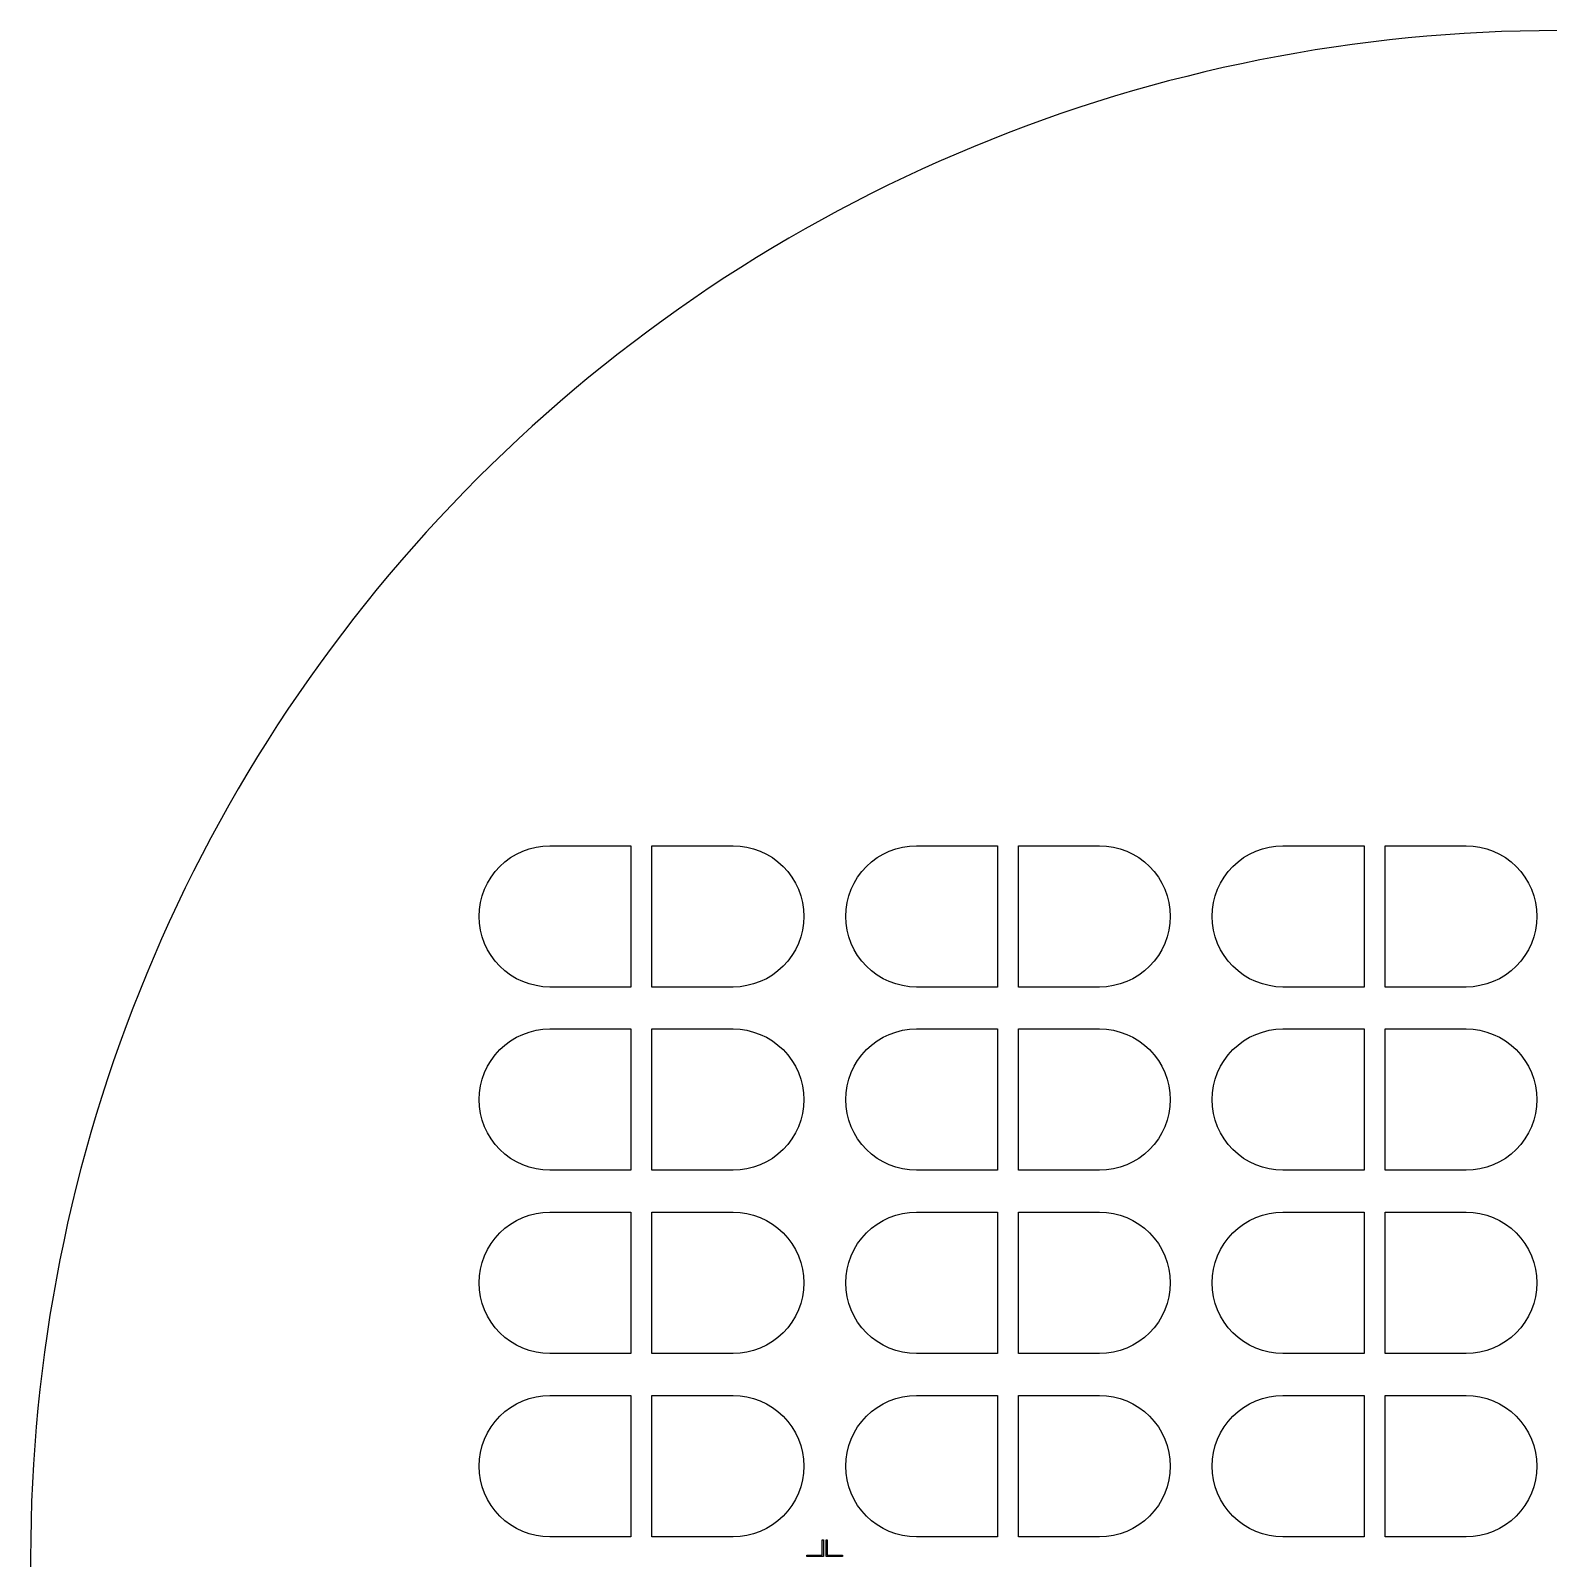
# Model space of a CAD drawing. Extents: x -21 to 129, y -39 to 111.
# Drawn here: x -21 to 53.5, y 36 to 111 of the extents above; entities that cross this region are included whole.
import ezdxf

# ---------------------------------------------------------------- set-up
doc = ezdxf.new("R2010")
doc.units = 0

msp = doc.modelspace()

# ---------------------------------------------------------------- linework, layer by layer
for p, q in [((43.9064, 110.318), (42.9952, 110.188)), ((44.8192, 110.436), (43.9064, 110.318)), ((45.7333, 110.543), (44.8192, 110.436)), ((46.6487, 110.639), (45.7333, 110.543)), ((47.5652, 110.723), (46.6487, 110.639)), ((48.4827, 110.797), (47.5652, 110.723)), ((49.4009, 110.859), (48.4827, 110.797)), ((50.3199, 110.91), (49.4009, 110.859)), ((51.2395, 110.949), (50.3199, 110.91)), ((52.1594, 110.977), (51.2395, 110.949)), ((53.0796, 110.994), (52.1594, 110.977)), ((54, 111), (53.0796, 110.994)), ((39.3682, 109.559), (38.4666, 109.374)), ((40.272, 109.733), (39.3682, 109.559)), ((41.1779, 109.896), (40.272, 109.733)), ((42.0856, 110.048), (41.1779, 109.896)), ((42.9952, 110.188), (42.0856, 110.048)), ((36.6706, 108.97), (35.7765, 108.752)), ((37.5674, 109.178), (36.6706, 108.97)), ((38.4666, 109.374), (37.5674, 109.178)), ((33.9965, 108.283), (33.111, 108.032)), ((34.8851, 108.523), (33.9965, 108.283)), ((35.7765, 108.752), (34.8851, 108.523)), ((31.3495, 107.498), (30.4739, 107.215)), ((32.2286, 107.771), (31.3495, 107.498)), ((33.111, 108.032), (32.2286, 107.771)), ((28.7332, 106.616), (27.8686, 106.3)), ((29.6017, 106.921), (28.7332, 106.616)), ((30.4739, 107.215), (29.6017, 106.921)), ((27.0079, 105.974), (26.1512, 105.638)), ((27.8686, 106.3), (27.0079, 105.974)), ((25.2987, 105.291), (24.4506, 104.934)), ((26.1512, 105.638), (25.2987, 105.291)), ((23.6069, 104.566), (22.7678, 104.188)), ((24.4506, 104.934), (23.6069, 104.566)), ((21.9334, 103.799), (21.1038, 103.401)), ((22.7678, 104.188), (21.9334, 103.799)), ((20.2791, 102.992), (19.4596, 102.573)), ((21.1038, 103.401), (20.2791, 102.992)), ((18.6452, 102.144), (17.8362, 101.705)), ((19.4596, 102.573), (18.6452, 102.144)), ((17.8362, 101.705), (17.0326, 101.257)), ((16.2346, 100.798), (15.4423, 100.33)), ((17.0326, 101.257), (16.2346, 100.798)), ((14.6558, 99.8516), (13.8752, 99.364)), ((15.4423, 100.33), (14.6558, 99.8516)), ((13.8752, 99.364), (13.1006, 98.8669)), ((12.3322, 98.3602), (11.5701, 97.8442)), ((13.1006, 98.8669), (12.3322, 98.3602)), ((11.5701, 97.8442), (10.8144, 97.3188)), ((10.8144, 97.3188), (10.0652, 96.7843)), ((9.32254, 96.2406), (8.58667, 95.6878)), ((10.0652, 96.7843), (9.32254, 96.2406)), ((8.58667, 95.6878), (7.85762, 95.126)), ((7.13553, 94.5553), (6.4205, 93.9758)), ((7.85762, 95.126), (7.13553, 94.5553)), ((6.4205, 93.9758), (5.71263, 93.3875)), ((5.71263, 93.3875), (5.01202, 92.7906)), ((5.01202, 92.7906), (4.3188, 92.1852)), ((3.63307, 91.5713), (2.95491, 90.9491)), ((4.3188, 92.1852), (3.63307, 91.5713)), ((2.95491, 90.9491), (2.28445, 90.3185)), ((2.28445, 90.3185), (1.62178, 89.6798)), ((1.62178, 89.6798), (0.96698, 89.033)), ((0.96698, 89.033), (0.32017, 88.3782)), ((0.32017, 88.3782), (-0.31853, 87.7155)), ((-0.94907, 87.0451), (-1.57132, 86.3669)), ((-0.31853, 87.7155), (-0.94907, 87.0451)), ((-1.57132, 86.3669), (-2.18523, 85.6812)), ((-2.18523, 85.6812), (-2.79065, 84.988)), ((-2.79065, 84.988), (-3.38754, 84.2874)), ((-3.38754, 84.2874), (-3.97577, 83.5795)), ((-3.97577, 83.5795), (-4.55528, 82.8645)), ((-4.55528, 82.8645), (-5.12598, 82.1424)), ((-5.12598, 82.1424), (-5.68776, 81.4133)), ((-5.68776, 81.4133), (-6.24055, 80.6774)), ((-6.24055, 80.6774), (-6.78429, 79.9348)), ((-6.78429, 79.9348), (-7.31885, 79.1856)), ((-7.31885, 79.1856), (-7.84419, 78.4299)), ((-7.84419, 78.4299), (-8.36021, 77.6678)), ((-8.36021, 77.6678), (-8.86685, 76.8994)), ((-8.86685, 76.8994), (-9.36401, 76.1248)), ((-9.36401, 76.1248), (-9.85164, 75.3442)), ((-9.85164, 75.3442), (-10.3296, 74.5577)), ((-10.3296, 74.5577), (-10.798, 73.7654)), ((-10.798, 73.7654), (-11.2565, 72.9674)), ((-11.2565, 72.9674), (-11.7052, 72.1638)), ((-11.7052, 72.1638), (-12.1441, 71.3548)), ((-12.1441, 71.3548), (-12.573, 70.5404)), ((-12.573, 70.5404), (-12.9918, 69.7208)), ((2.57217, 70.3852), (2.86426, 70.5603)), ((2.86426, 70.5603), (3.17209, 70.7059)), ((3.17209, 70.7059), (3.49272, 70.8206)), ((3.49272, 70.8206), (3.82304, 70.9033)), ((3.82304, 70.9033), (4.15988, 70.9533)), ((4.15988, 70.9533), (4.5, 70.97)), ((4.5, 70.97), (8.485, 70.97)), ((8.485, 70.97), (8.485, 64.03)), ((9.515, 64.03), (9.515, 70.97)), ((9.515, 70.97), (13.5, 70.97)), ((13.5, 70.97), (13.8401, 70.9533)), ((13.8401, 70.9533), (14.177, 70.9033)), ((14.177, 70.9033), (14.5073, 70.8206)), ((14.5073, 70.8206), (14.8279, 70.7059)), ((14.8279, 70.7059), (15.1357, 70.5603)), ((15.1357, 70.5603), (15.4278, 70.3852)), ((20.5722, 70.3852), (20.8643, 70.5603)), ((20.8643, 70.5603), (21.1721, 70.7059)), ((21.1721, 70.7059), (21.4927, 70.8206)), ((21.4927, 70.8206), (21.823, 70.9033)), ((21.823, 70.9033), (22.1599, 70.9533)), ((22.1599, 70.9533), (22.5, 70.97)), ((22.5, 70.97), (26.485, 70.97)), ((26.485, 70.97), (26.485, 64.03)), ((27.515, 64.03), (27.515, 70.97)), ((27.515, 70.97), (31.5, 70.97)), ((31.5, 70.97), (31.8401, 70.9533)), ((31.8401, 70.9533), (32.177, 70.9033)), ((32.177, 70.9033), (32.5073, 70.8206)), ((32.5073, 70.8206), (32.8279, 70.7059)), ((32.8279, 70.7059), (33.1357, 70.5603)), ((33.1357, 70.5603), (33.4278, 70.3852)), ((38.5722, 70.3852), (38.8643, 70.5603)), ((38.8643, 70.5603), (39.1721, 70.7059)), ((39.1721, 70.7059), (39.4927, 70.8206)), ((39.4927, 70.8206), (39.823, 70.9033)), ((39.823, 70.9033), (40.1599, 70.9533)), ((40.1599, 70.9533), (40.5, 70.97)), ((40.5, 70.97), (44.485, 70.97)), ((44.485, 70.97), (44.485, 64.03)), ((45.515, 64.03), (45.515, 70.97)), ((45.515, 70.97), (49.5, 70.97)), ((49.5, 70.97), (49.8401, 70.9533)), ((49.8401, 70.9533), (50.177, 70.9033)), ((50.177, 70.9033), (50.5073, 70.8206)), ((50.5073, 70.8206), (50.8279, 70.7059)), ((50.8279, 70.7059), (51.1357, 70.5603)), ((51.1357, 70.5603), (51.4278, 70.3852)), ((1.81766, 69.7013), (2.04634, 69.9537)), ((2.04634, 69.9537), (2.29866, 70.1823)), ((2.29866, 70.1823), (2.57217, 70.3852)), ((15.4278, 70.3852), (15.7013, 70.1823)), ((15.7013, 70.1823), (15.9537, 69.9537)), ((15.9537, 69.9537), (16.1823, 69.7013)), ((19.8177, 69.7013), (20.0463, 69.9537)), ((20.0463, 69.9537), (20.2987, 70.1823)), ((20.2987, 70.1823), (20.5722, 70.3852)), ((33.4278, 70.3852), (33.7013, 70.1823)), ((33.7013, 70.1823), (33.9537, 69.9537)), ((33.9537, 69.9537), (34.1823, 69.7013)), ((37.8177, 69.7013), (38.0463, 69.9537)), ((38.0463, 69.9537), (38.2987, 70.1823)), ((38.2987, 70.1823), (38.5722, 70.3852)), ((51.4278, 70.3852), (51.7013, 70.1823)), ((51.7013, 70.1823), (51.9537, 69.9537)), ((51.9537, 69.9537), (52.1823, 69.7013)), ((-12.9918, 69.7208), (-13.4006, 68.8962)), ((1.29414, 68.8279), (1.43974, 69.1357)), ((1.43974, 69.1357), (1.61481, 69.4278)), ((1.61481, 69.4278), (1.81766, 69.7013)), ((16.1823, 69.7013), (16.3852, 69.4278)), ((16.3852, 69.4278), (16.5603, 69.1357)), ((16.5603, 69.1357), (16.7059, 68.8279)), ((19.2941, 68.8279), (19.4397, 69.1357)), ((19.4397, 69.1357), (19.6148, 69.4278)), ((19.6148, 69.4278), (19.8177, 69.7013)), ((34.1823, 69.7013), (34.3852, 69.4278)), ((34.3852, 69.4278), (34.5603, 69.1357)), ((34.5603, 69.1357), (34.7059, 68.8279)), ((37.2941, 68.8279), (37.4397, 69.1357)), ((37.4397, 69.1357), (37.6148, 69.4278)), ((37.6148, 69.4278), (37.8177, 69.7013)), ((52.1823, 69.7013), (52.3852, 69.4278)), ((52.3852, 69.4278), (52.5603, 69.1357)), ((52.5603, 69.1357), (52.7059, 68.8279)), ((-13.4006, 68.8962), (-13.7992, 68.0666)), ((1.09668, 68.177), (1.17943, 68.5073)), ((1.17943, 68.5073), (1.29414, 68.8279)), ((16.7059, 68.8279), (16.8206, 68.5073)), ((16.8206, 68.5073), (16.9033, 68.177)), ((19.0967, 68.177), (19.1794, 68.5073)), ((19.1794, 68.5073), (19.2941, 68.8279)), ((34.7059, 68.8279), (34.8206, 68.5073)), ((34.8206, 68.5073), (34.9033, 68.177)), ((37.0967, 68.177), (37.1794, 68.5073)), ((37.1794, 68.5073), (37.2941, 68.8279)), ((52.7059, 68.8279), (52.8206, 68.5073)), ((52.8206, 68.5073), (52.9033, 68.177)), ((-13.7992, 68.0666), (-14.1876, 67.2322)), ((1.03001, 67.5), (1.04672, 67.8401)), ((1.04672, 67.8401), (1.09668, 68.177)), ((16.9033, 68.177), (16.9533, 67.8401)), ((16.9533, 67.8401), (16.97, 67.5)), ((19.03, 67.5), (19.0467, 67.8401)), ((19.0467, 67.8401), (19.0967, 68.177)), ((34.9033, 68.177), (34.9533, 67.8401)), ((34.9533, 67.8401), (34.97, 67.5)), ((37.03, 67.5), (37.0467, 67.8401)), ((37.0467, 67.8401), (37.0967, 68.177)), ((52.9033, 68.177), (52.9533, 67.8401)), ((52.9533, 67.8401), (52.97, 67.5)), ((-14.1876, 67.2322), (-14.5657, 66.3931)), ((1.04672, 67.1599), (1.03001, 67.5)), ((1.09668, 66.823), (1.04672, 67.1599)), ((1.17943, 66.4927), (1.09668, 66.823)), ((16.9033, 66.823), (16.8206, 66.4927)), ((16.9533, 67.1599), (16.9033, 66.823)), ((16.97, 67.5), (16.9533, 67.1599)), ((19.0467, 67.1599), (19.03, 67.5)), ((19.0967, 66.823), (19.0467, 67.1599)), ((19.1794, 66.4927), (19.0967, 66.823)), ((34.9033, 66.823), (34.8206, 66.4927)), ((34.9533, 67.1599), (34.9033, 66.823)), ((34.97, 67.5), (34.9533, 67.1599)), ((37.0467, 67.1599), (37.03, 67.5)), ((37.0967, 66.823), (37.0467, 67.1599)), ((37.1794, 66.4927), (37.0967, 66.823)), ((52.9033, 66.823), (52.8206, 66.4927)), ((52.9533, 67.1599), (52.9033, 66.823)), ((52.97, 67.5), (52.9533, 67.1599)), ((-14.5657, 66.3931), (-14.9335, 65.5494)), ((1.29414, 66.1721), (1.17943, 66.4927)), ((1.43974, 65.8643), (1.29414, 66.1721)), ((16.7059, 66.1721), (16.5603, 65.8643)), ((16.8206, 66.4927), (16.7059, 66.1721)), ((19.2941, 66.1721), (19.1794, 66.4927)), ((19.4397, 65.8643), (19.2941, 66.1721)), ((34.7059, 66.1721), (34.5603, 65.8643)), ((34.8206, 66.4927), (34.7059, 66.1721)), ((37.2941, 66.1721), (37.1794, 66.4927)), ((37.4397, 65.8643), (37.2941, 66.1721)), ((52.7059, 66.1721), (52.5603, 65.8643)), ((52.8206, 66.4927), (52.7059, 66.1721)), ((-14.9335, 65.5494), (-15.291, 64.7012)), ((1.61481, 65.5722), (1.43974, 65.8643)), ((1.81766, 65.2987), (1.61481, 65.5722)), ((2.04634, 65.0463), (1.81766, 65.2987)), ((16.1823, 65.2987), (15.9537, 65.0463)), ((16.3852, 65.5722), (16.1823, 65.2987)), ((16.5603, 65.8643), (16.3852, 65.5722)), ((19.6148, 65.5722), (19.4397, 65.8643)), ((19.8177, 65.2987), (19.6148, 65.5722)), ((20.0463, 65.0463), (19.8177, 65.2987)), ((34.1823, 65.2987), (33.9537, 65.0463)), ((34.3852, 65.5722), (34.1823, 65.2987)), ((34.5603, 65.8643), (34.3852, 65.5722)), ((37.6148, 65.5722), (37.4397, 65.8643)), ((37.8177, 65.2987), (37.6148, 65.5722)), ((38.0463, 65.0463), (37.8177, 65.2987)), ((52.1823, 65.2987), (51.9537, 65.0463)), ((52.3852, 65.5722), (52.1823, 65.2987)), ((52.5603, 65.8643), (52.3852, 65.5722)), ((-15.291, 64.7012), (-15.638, 63.8488)), ((2.29866, 64.8177), (2.04634, 65.0463)), ((2.57217, 64.6148), (2.29866, 64.8177)), ((2.86426, 64.4397), (2.57217, 64.6148)), ((15.4278, 64.6148), (15.1357, 64.4397)), ((15.7013, 64.8177), (15.4278, 64.6148)), ((15.9537, 65.0463), (15.7013, 64.8177)), ((20.2987, 64.8177), (20.0463, 65.0463)), ((20.5722, 64.6148), (20.2987, 64.8177)), ((20.8643, 64.4397), (20.5722, 64.6148)), ((33.4278, 64.6148), (33.1357, 64.4397)), ((33.7013, 64.8177), (33.4278, 64.6148)), ((33.9537, 65.0463), (33.7013, 64.8177)), ((38.2987, 64.8177), (38.0463, 65.0463)), ((38.5722, 64.6148), (38.2987, 64.8177)), ((38.8643, 64.4397), (38.5722, 64.6148)), ((51.4278, 64.6148), (51.1357, 64.4397)), ((51.7013, 64.8177), (51.4278, 64.6148)), ((51.9537, 65.0463), (51.7013, 64.8177)), ((-15.638, 63.8488), (-15.9745, 62.9921)), ((3.17209, 64.2941), (2.86426, 64.4397)), ((3.49272, 64.1794), (3.17209, 64.2941)), ((3.82304, 64.0967), (3.49272, 64.1794)), ((4.15988, 64.0467), (3.82304, 64.0967)), ((4.5, 64.03), (4.15988, 64.0467)), ((8.485, 64.03), (4.5, 64.03)), ((13.5, 64.03), (9.515, 64.03)), ((13.8401, 64.0467), (13.5, 64.03)), ((14.177, 64.0967), (13.8401, 64.0467)), ((14.5073, 64.1794), (14.177, 64.0967)), ((14.8279, 64.2941), (14.5073, 64.1794)), ((15.1357, 64.4397), (14.8279, 64.2941)), ((21.1721, 64.2941), (20.8643, 64.4397)), ((21.4927, 64.1794), (21.1721, 64.2941)), ((21.823, 64.0967), (21.4927, 64.1794)), ((22.1599, 64.0467), (21.823, 64.0967)), ((22.5, 64.03), (22.1599, 64.0467)), ((26.485, 64.03), (22.5, 64.03)), ((31.5, 64.03), (27.515, 64.03)), ((31.8401, 64.0467), (31.5, 64.03)), ((32.177, 64.0967), (31.8401, 64.0467)), ((32.5073, 64.1794), (32.177, 64.0967)), ((32.8279, 64.2941), (32.5073, 64.1794)), ((33.1357, 64.4397), (32.8279, 64.2941)), ((39.1721, 64.2941), (38.8643, 64.4397)), ((39.4927, 64.1794), (39.1721, 64.2941)), ((39.823, 64.0967), (39.4927, 64.1794)), ((40.1599, 64.0467), (39.823, 64.0967)), ((40.5, 64.03), (40.1599, 64.0467)), ((44.485, 64.03), (40.5, 64.03)), ((49.5, 64.03), (45.515, 64.03)), ((49.8401, 64.0467), (49.5, 64.03)), ((50.177, 64.0967), (49.8401, 64.0467)), ((50.5073, 64.1794), (50.177, 64.0967)), ((50.8279, 64.2941), (50.5073, 64.1794)), ((51.1357, 64.4397), (50.8279, 64.2941)), ((-15.9745, 62.9921), (-16.3004, 62.1314)), ((-16.3004, 62.1314), (-16.6158, 61.2667)), ((2.57217, 61.3852), (2.86426, 61.5603)), ((2.86426, 61.5603), (3.17209, 61.7059)), ((3.17209, 61.7059), (3.49272, 61.8206)), ((3.49272, 61.8206), (3.82304, 61.9033)), ((3.82304, 61.9033), (4.15988, 61.9533)), ((4.15988, 61.9533), (4.5, 61.97)), ((4.5, 61.97), (8.485, 61.97)), ((8.485, 61.97), (8.485, 55.03)), ((9.515, 55.03), (9.515, 61.97)), ((9.515, 61.97), (13.5, 61.97)), ((13.5, 61.97), (13.8401, 61.9533)), ((13.8401, 61.9533), (14.177, 61.9033)), ((14.177, 61.9033), (14.5073, 61.8206)), ((14.5073, 61.8206), (14.8279, 61.7059)), ((14.8279, 61.7059), (15.1357, 61.5603)), ((15.1357, 61.5603), (15.4278, 61.3852)), ((20.5722, 61.3852), (20.8643, 61.5603)), ((20.8643, 61.5603), (21.1721, 61.7059)), ((21.1721, 61.7059), (21.4927, 61.8206)), ((21.4927, 61.8206), (21.823, 61.9033)), ((21.823, 61.9033), (22.1599, 61.9533)), ((22.1599, 61.9533), (22.5, 61.97)), ((22.5, 61.97), (26.485, 61.97)), ((26.485, 61.97), (26.485, 55.03)), ((27.515, 55.03), (27.515, 61.97)), ((27.515, 61.97), (31.5, 61.97)), ((31.5, 61.97), (31.8401, 61.9533)), ((31.8401, 61.9533), (32.177, 61.9033)), ((32.177, 61.9033), (32.5073, 61.8206)), ((32.5073, 61.8206), (32.8279, 61.7059)), ((32.8279, 61.7059), (33.1357, 61.5603)), ((33.1357, 61.5603), (33.4278, 61.3852)), ((38.5722, 61.3852), (38.8643, 61.5603)), ((38.8643, 61.5603), (39.1721, 61.7059)), ((39.1721, 61.7059), (39.4927, 61.8206)), ((39.4927, 61.8206), (39.823, 61.9033)), ((39.823, 61.9033), (40.1599, 61.9533)), ((40.1599, 61.9533), (40.5, 61.97)), ((40.5, 61.97), (44.485, 61.97)), ((44.485, 61.97), (44.485, 55.03)), ((45.515, 55.03), (45.515, 61.97)), ((45.515, 61.97), (49.5, 61.97)), ((49.5, 61.97), (49.8401, 61.9533)), ((49.8401, 61.9533), (50.177, 61.9033)), ((50.177, 61.9033), (50.5073, 61.8206)), ((50.5073, 61.8206), (50.8279, 61.7059)), ((50.8279, 61.7059), (51.1357, 61.5603)), ((51.1357, 61.5603), (51.4278, 61.3852)), ((-16.6158, 61.2667), (-16.9205, 60.3983)), ((1.81766, 60.7013), (2.04634, 60.9537)), ((2.04634, 60.9537), (2.29866, 61.1823)), ((2.29866, 61.1823), (2.57217, 61.3852)), ((15.4278, 61.3852), (15.7013, 61.1823)), ((15.7013, 61.1823), (15.9537, 60.9537)), ((15.9537, 60.9537), (16.1823, 60.7013)), ((19.8177, 60.7013), (20.0463, 60.9537)), ((20.0463, 60.9537), (20.2987, 61.1823)), ((20.2987, 61.1823), (20.5722, 61.3852)), ((33.4278, 61.3852), (33.7013, 61.1823)), ((33.7013, 61.1823), (33.9537, 60.9537)), ((33.9537, 60.9537), (34.1823, 60.7013)), ((37.8177, 60.7013), (38.0463, 60.9537)), ((38.0463, 60.9537), (38.2987, 61.1823)), ((38.2987, 61.1823), (38.5722, 61.3852)), ((51.4278, 61.3852), (51.7013, 61.1823)), ((51.7013, 61.1823), (51.9537, 60.9537)), ((51.9537, 60.9537), (52.1823, 60.7013)), ((-16.9205, 60.3983), (-17.2146, 59.5261)), ((1.29414, 59.8279), (1.43974, 60.1357)), ((1.43974, 60.1357), (1.61481, 60.4278)), ((1.61481, 60.4278), (1.81766, 60.7013)), ((16.1823, 60.7013), (16.3852, 60.4278)), ((16.3852, 60.4278), (16.5603, 60.1357)), ((16.5603, 60.1357), (16.7059, 59.8279)), ((19.2941, 59.8279), (19.4397, 60.1357)), ((19.4397, 60.1357), (19.6148, 60.4278)), ((19.6148, 60.4278), (19.8177, 60.7013)), ((34.1823, 60.7013), (34.3852, 60.4278)), ((34.3852, 60.4278), (34.5603, 60.1357)), ((34.5603, 60.1357), (34.7059, 59.8279)), ((37.2941, 59.8279), (37.4397, 60.1357)), ((37.4397, 60.1357), (37.6148, 60.4278)), ((37.6148, 60.4278), (37.8177, 60.7013)), ((52.1823, 60.7013), (52.3852, 60.4278)), ((52.3852, 60.4278), (52.5603, 60.1357)), ((52.5603, 60.1357), (52.7059, 59.8279)), ((-17.2146, 59.5261), (-17.4979, 58.6504)), ((1.09668, 59.177), (1.17943, 59.5073)), ((1.17943, 59.5073), (1.29414, 59.8279)), ((16.7059, 59.8279), (16.8206, 59.5073)), ((16.8206, 59.5073), (16.9033, 59.177)), ((19.0967, 59.177), (19.1794, 59.5073)), ((19.1794, 59.5073), (19.2941, 59.8279)), ((34.7059, 59.8279), (34.8206, 59.5073)), ((34.8206, 59.5073), (34.9033, 59.177)), ((37.0967, 59.177), (37.1794, 59.5073)), ((37.1794, 59.5073), (37.2941, 59.8279)), ((52.7059, 59.8279), (52.8206, 59.5073)), ((52.8206, 59.5073), (52.9033, 59.177)), ((-17.4979, 58.6504), (-17.7705, 57.7713)), ((1.03001, 58.5), (1.04672, 58.8401)), ((1.04672, 58.8401), (1.09668, 59.177)), ((16.9033, 59.177), (16.9533, 58.8401)), ((16.9533, 58.8401), (16.97, 58.5)), ((19.03, 58.5), (19.0467, 58.8401)), ((19.0467, 58.8401), (19.0967, 59.177)), ((34.9033, 59.177), (34.9533, 58.8401)), ((34.9533, 58.8401), (34.97, 58.5)), ((37.03, 58.5), (37.0467, 58.8401)), ((37.0467, 58.8401), (37.0967, 59.177)), ((52.9033, 59.177), (52.9533, 58.8401)), ((52.9533, 58.8401), (52.97, 58.5)), ((1.04672, 58.1599), (1.03001, 58.5)), ((1.09668, 57.823), (1.04672, 58.1599)), ((1.17943, 57.4927), (1.09668, 57.823)), ((16.9033, 57.823), (16.8206, 57.4927)), ((16.9533, 58.1599), (16.9033, 57.823)), ((16.97, 58.5), (16.9533, 58.1599)), ((19.0467, 58.1599), (19.03, 58.5)), ((19.0967, 57.823), (19.0467, 58.1599)), ((19.1794, 57.4927), (19.0967, 57.823)), ((34.9033, 57.823), (34.8206, 57.4927)), ((34.9533, 58.1599), (34.9033, 57.823)), ((34.97, 58.5), (34.9533, 58.1599)), ((37.0467, 58.1599), (37.03, 58.5)), ((37.0967, 57.823), (37.0467, 58.1599)), ((37.1794, 57.4927), (37.0967, 57.823)), ((52.9033, 57.823), (52.8206, 57.4927)), ((52.9533, 58.1599), (52.9033, 57.823)), ((52.97, 58.5), (52.9533, 58.1599)), ((-17.7705, 57.7713), (-18.0323, 56.889)), ((1.29414, 57.1721), (1.17943, 57.4927)), ((1.43974, 56.8643), (1.29414, 57.1721)), ((16.7059, 57.1721), (16.5603, 56.8643)), ((16.8206, 57.4927), (16.7059, 57.1721)), ((19.2941, 57.1721), (19.1794, 57.4927)), ((19.4397, 56.8643), (19.2941, 57.1721)), ((34.7059, 57.1721), (34.5603, 56.8643)), ((34.8206, 57.4927), (34.7059, 57.1721)), ((37.2941, 57.1721), (37.1794, 57.4927)), ((37.4397, 56.8643), (37.2941, 57.1721)), ((52.7059, 57.1721), (52.5603, 56.8643)), ((52.8206, 57.4927), (52.7059, 57.1721)), ((-18.0323, 56.889), (-18.2832, 56.0034)), ((1.61481, 56.5722), (1.43974, 56.8643)), ((1.81766, 56.2987), (1.61481, 56.5722)), ((2.04634, 56.0463), (1.81766, 56.2987)), ((16.1823, 56.2987), (15.9537, 56.0463)), ((16.3852, 56.5722), (16.1823, 56.2987)), ((16.5603, 56.8643), (16.3852, 56.5722)), ((19.6148, 56.5722), (19.4397, 56.8643)), ((19.8177, 56.2987), (19.6148, 56.5722)), ((20.0463, 56.0463), (19.8177, 56.2987)), ((34.1823, 56.2987), (33.9537, 56.0463)), ((34.3852, 56.5722), (34.1823, 56.2987)), ((34.5603, 56.8643), (34.3852, 56.5722)), ((37.6148, 56.5722), (37.4397, 56.8643)), ((37.8177, 56.2987), (37.6148, 56.5722)), ((38.0463, 56.0463), (37.8177, 56.2987)), ((52.1823, 56.2987), (51.9537, 56.0463)), ((52.3852, 56.5722), (52.1823, 56.2987)), ((52.5603, 56.8643), (52.3852, 56.5722)), ((-18.2832, 56.0034), (-18.5232, 55.1149)), ((2.29866, 55.8177), (2.04634, 56.0463)), ((2.57217, 55.6148), (2.29866, 55.8177)), ((2.86426, 55.4397), (2.57217, 55.6148)), ((15.4278, 55.6148), (15.1357, 55.4397)), ((15.7013, 55.8177), (15.4278, 55.6148)), ((15.9537, 56.0463), (15.7013, 55.8177)), ((20.2987, 55.8177), (20.0463, 56.0463)), ((20.5722, 55.6148), (20.2987, 55.8177)), ((20.8643, 55.4397), (20.5722, 55.6148)), ((33.4278, 55.6148), (33.1357, 55.4397)), ((33.7013, 55.8177), (33.4278, 55.6148)), ((33.9537, 56.0463), (33.7013, 55.8177)), ((38.2987, 55.8177), (38.0463, 56.0463)), ((38.5722, 55.6148), (38.2987, 55.8177)), ((38.8643, 55.4397), (38.5722, 55.6148)), ((51.4278, 55.6148), (51.1357, 55.4397)), ((51.7013, 55.8177), (51.4278, 55.6148)), ((51.9537, 56.0463), (51.7013, 55.8177)), ((-18.5232, 55.1149), (-18.7523, 54.2235)), ((3.17209, 55.2941), (2.86426, 55.4397)), ((3.49272, 55.1794), (3.17209, 55.2941)), ((3.82304, 55.0967), (3.49272, 55.1794)), ((4.15988, 55.0467), (3.82304, 55.0967)), ((4.5, 55.03), (4.15988, 55.0467)), ((8.485, 55.03), (4.5, 55.03)), ((13.5, 55.03), (9.515, 55.03)), ((13.8401, 55.0467), (13.5, 55.03)), ((14.177, 55.0967), (13.8401, 55.0467)), ((14.5073, 55.1794), (14.177, 55.0967)), ((14.8279, 55.2941), (14.5073, 55.1794)), ((15.1357, 55.4397), (14.8279, 55.2941)), ((21.1721, 55.2941), (20.8643, 55.4397)), ((21.4927, 55.1794), (21.1721, 55.2941)), ((21.823, 55.0967), (21.4927, 55.1794)), ((22.1599, 55.0467), (21.823, 55.0967)), ((22.5, 55.03), (22.1599, 55.0467)), ((26.485, 55.03), (22.5, 55.03)), ((31.5, 55.03), (27.515, 55.03)), ((31.8401, 55.0467), (31.5, 55.03)), ((32.177, 55.0967), (31.8401, 55.0467)), ((32.5073, 55.1794), (32.177, 55.0967)), ((32.8279, 55.2941), (32.5073, 55.1794)), ((33.1357, 55.4397), (32.8279, 55.2941)), ((39.1721, 55.2941), (38.8643, 55.4397)), ((39.4927, 55.1794), (39.1721, 55.2941)), ((39.823, 55.0967), (39.4927, 55.1794)), ((40.1599, 55.0467), (39.823, 55.0967)), ((40.5, 55.03), (40.1599, 55.0467)), ((44.485, 55.03), (40.5, 55.03)), ((49.5, 55.03), (45.515, 55.03)), ((49.8401, 55.0467), (49.5, 55.03)), ((50.177, 55.0967), (49.8401, 55.0467)), ((50.5073, 55.1794), (50.177, 55.0967)), ((50.8279, 55.2941), (50.5073, 55.1794)), ((51.1357, 55.4397), (50.8279, 55.2941)), ((-18.7523, 54.2235), (-18.9705, 53.3293)), ((-18.9705, 53.3293), (-19.1777, 52.4326)), ((2.57217, 52.3852), (2.86426, 52.5603)), ((2.86426, 52.5603), (3.17209, 52.7059)), ((3.17209, 52.7059), (3.49272, 52.8206)), ((3.49272, 52.8206), (3.82304, 52.9033)), ((3.82304, 52.9033), (4.15988, 52.9533)), ((4.15988, 52.9533), (4.5, 52.97)), ((4.5, 52.97), (8.485, 52.97)), ((8.485, 52.97), (8.485, 46.03)), ((9.515, 46.03), (9.515, 52.97)), ((9.515, 52.97), (13.5, 52.97)), ((13.5, 52.97), (13.8401, 52.9533)), ((13.8401, 52.9533), (14.177, 52.9033)), ((14.177, 52.9033), (14.5073, 52.8206)), ((14.5073, 52.8206), (14.8279, 52.7059)), ((14.8279, 52.7059), (15.1357, 52.5603)), ((15.1357, 52.5603), (15.4278, 52.3852)), ((20.5722, 52.3852), (20.8643, 52.5603)), ((20.8643, 52.5603), (21.1721, 52.7059)), ((21.1721, 52.7059), (21.4927, 52.8206)), ((21.4927, 52.8206), (21.823, 52.9033)), ((21.823, 52.9033), (22.1599, 52.9533)), ((22.1599, 52.9533), (22.5, 52.97)), ((22.5, 52.97), (26.485, 52.97)), ((26.485, 52.97), (26.485, 46.03)), ((27.515, 46.03), (27.515, 52.97)), ((27.515, 52.97), (31.5, 52.97)), ((31.5, 52.97), (31.8401, 52.9533)), ((31.8401, 52.9533), (32.177, 52.9033)), ((32.177, 52.9033), (32.5073, 52.8206)), ((32.5073, 52.8206), (32.8279, 52.7059)), ((32.8279, 52.7059), (33.1357, 52.5603)), ((33.1357, 52.5603), (33.4278, 52.3852)), ((38.5722, 52.3852), (38.8643, 52.5603)), ((38.8643, 52.5603), (39.1721, 52.7059)), ((39.1721, 52.7059), (39.4927, 52.8206)), ((39.4927, 52.8206), (39.823, 52.9033)), ((39.823, 52.9033), (40.1599, 52.9533)), ((40.1599, 52.9533), (40.5, 52.97)), ((40.5, 52.97), (44.485, 52.97)), ((44.485, 52.97), (44.485, 46.03)), ((45.515, 46.03), (45.515, 52.97)), ((45.515, 52.97), (49.5, 52.97)), ((49.5, 52.97), (49.8401, 52.9533)), ((49.8401, 52.9533), (50.177, 52.9033)), ((50.177, 52.9033), (50.5073, 52.8206)), ((50.5073, 52.8206), (50.8279, 52.7059)), ((50.8279, 52.7059), (51.1357, 52.5603)), ((51.1357, 52.5603), (51.4278, 52.3852)), ((-19.1777, 52.4326), (-19.3738, 51.5333)), ((1.81766, 51.7013), (2.04634, 51.9537)), ((2.04634, 51.9537), (2.29866, 52.1823)), ((2.29866, 52.1823), (2.57217, 52.3852)), ((15.4278, 52.3852), (15.7013, 52.1823)), ((15.7013, 52.1823), (15.9537, 51.9537)), ((15.9537, 51.9537), (16.1823, 51.7013)), ((19.8177, 51.7013), (20.0463, 51.9537)), ((20.0463, 51.9537), (20.2987, 52.1823)), ((20.2987, 52.1823), (20.5722, 52.3852)), ((33.4278, 52.3852), (33.7013, 52.1823)), ((33.7013, 52.1823), (33.9537, 51.9537)), ((33.9537, 51.9537), (34.1823, 51.7013)), ((37.8177, 51.7013), (38.0463, 51.9537)), ((38.0463, 51.9537), (38.2987, 52.1823)), ((38.2987, 52.1823), (38.5722, 52.3852)), ((51.4278, 52.3852), (51.7013, 52.1823)), ((51.7013, 52.1823), (51.9537, 51.9537)), ((51.9537, 51.9537), (52.1823, 51.7013)), ((-19.3738, 51.5333), (-19.5589, 50.6318)), ((1.29414, 50.8279), (1.43974, 51.1357)), ((1.43974, 51.1357), (1.61481, 51.4278)), ((1.61481, 51.4278), (1.81766, 51.7013)), ((16.1823, 51.7013), (16.3852, 51.4278)), ((16.3852, 51.4278), (16.5603, 51.1357)), ((16.5603, 51.1357), (16.7059, 50.8279)), ((19.2941, 50.8279), (19.4397, 51.1357)), ((19.4397, 51.1357), (19.6148, 51.4278)), ((19.6148, 51.4278), (19.8177, 51.7013)), ((34.1823, 51.7013), (34.3852, 51.4278)), ((34.3852, 51.4278), (34.5603, 51.1357)), ((34.5603, 51.1357), (34.7059, 50.8279)), ((37.2941, 50.8279), (37.4397, 51.1357)), ((37.4397, 51.1357), (37.6148, 51.4278)), ((37.6148, 51.4278), (37.8177, 51.7013)), ((52.1823, 51.7013), (52.3852, 51.4278)), ((52.3852, 51.4278), (52.5603, 51.1357)), ((52.5603, 51.1357), (52.7059, 50.8279)), ((-19.5589, 50.6318), (-19.7329, 49.728)), ((1.09668, 50.177), (1.17943, 50.5073)), ((1.17943, 50.5073), (1.29414, 50.8279)), ((16.7059, 50.8279), (16.8206, 50.5073)), ((16.8206, 50.5073), (16.9033, 50.177)), ((19.0967, 50.177), (19.1794, 50.5073)), ((19.1794, 50.5073), (19.2941, 50.8279)), ((34.7059, 50.8279), (34.8206, 50.5073)), ((34.8206, 50.5073), (34.9033, 50.177)), ((37.0967, 50.177), (37.1794, 50.5073)), ((37.1794, 50.5073), (37.2941, 50.8279)), ((52.7059, 50.8279), (52.8206, 50.5073)), ((52.8206, 50.5073), (52.9033, 50.177)), ((-19.7329, 49.728), (-19.8958, 48.8221)), ((1.03001, 49.5), (1.04672, 49.8401)), ((1.04672, 49.8401), (1.09668, 50.177)), ((16.9033, 50.177), (16.9533, 49.8401)), ((16.9533, 49.8401), (16.97, 49.5)), ((19.03, 49.5), (19.0467, 49.8401)), ((19.0467, 49.8401), (19.0967, 50.177)), ((34.9033, 50.177), (34.9533, 49.8401)), ((34.9533, 49.8401), (34.97, 49.5)), ((37.03, 49.5), (37.0467, 49.8401)), ((37.0467, 49.8401), (37.0967, 50.177)), ((52.9033, 50.177), (52.9533, 49.8401)), ((52.9533, 49.8401), (52.97, 49.5)), ((-19.8958, 48.8221), (-20.0476, 47.9144)), ((1.04672, 49.1599), (1.03001, 49.5)), ((1.09668, 48.823), (1.04672, 49.1599)), ((1.17943, 48.4927), (1.09668, 48.823)), ((16.9033, 48.823), (16.8206, 48.4927)), ((16.9533, 49.1599), (16.9033, 48.823)), ((16.97, 49.5), (16.9533, 49.1599)), ((19.0467, 49.1599), (19.03, 49.5)), ((19.0967, 48.823), (19.0467, 49.1599)), ((19.1794, 48.4927), (19.0967, 48.823)), ((34.9033, 48.823), (34.8206, 48.4927)), ((34.9533, 49.1599), (34.9033, 48.823)), ((34.97, 49.5), (34.9533, 49.1599)), ((37.0467, 49.1599), (37.03, 49.5)), ((37.0967, 48.823), (37.0467, 49.1599)), ((37.1794, 48.4927), (37.0967, 48.823)), ((52.9033, 48.823), (52.8206, 48.4927)), ((52.9533, 49.1599), (52.9033, 48.823)), ((52.97, 49.5), (52.9533, 49.1599)), ((1.29414, 48.1721), (1.17943, 48.4927)), ((1.43974, 47.8643), (1.29414, 48.1721)), ((16.7059, 48.1721), (16.5603, 47.8643)), ((16.8206, 48.4927), (16.7059, 48.1721)), ((19.2941, 48.1721), (19.1794, 48.4927)), ((19.4397, 47.8643), (19.2941, 48.1721)), ((34.7059, 48.1721), (34.5603, 47.8643)), ((34.8206, 48.4927), (34.7059, 48.1721)), ((37.2941, 48.1721), (37.1794, 48.4927)), ((37.4397, 47.8643), (37.2941, 48.1721)), ((52.7059, 48.1721), (52.5603, 47.8643)), ((52.8206, 48.4927), (52.7059, 48.1721)), ((-20.0476, 47.9144), (-20.1882, 47.0048)), ((1.61481, 47.5722), (1.43974, 47.8643)), ((1.81766, 47.2987), (1.61481, 47.5722)), ((2.04634, 47.0463), (1.81766, 47.2987)), ((16.1823, 47.2987), (15.9537, 47.0463)), ((16.3852, 47.5722), (16.1823, 47.2987)), ((16.5603, 47.8643), (16.3852, 47.5722)), ((19.6148, 47.5722), (19.4397, 47.8643)), ((19.8177, 47.2987), (19.6148, 47.5722)), ((20.0463, 47.0463), (19.8177, 47.2987)), ((34.1823, 47.2987), (33.9537, 47.0463)), ((34.3852, 47.5722), (34.1823, 47.2987)), ((34.5603, 47.8643), (34.3852, 47.5722)), ((37.6148, 47.5722), (37.4397, 47.8643)), ((37.8177, 47.2987), (37.6148, 47.5722)), ((38.0463, 47.0463), (37.8177, 47.2987)), ((52.1823, 47.2987), (51.9537, 47.0463)), ((52.3852, 47.5722), (52.1823, 47.2987)), ((52.5603, 47.8643), (52.3852, 47.5722)), ((-20.1882, 47.0048), (-20.3177, 46.0936)), ((2.29866, 46.8177), (2.04634, 47.0463)), ((2.57217, 46.6148), (2.29866, 46.8177)), ((2.86426, 46.4397), (2.57217, 46.6148)), ((15.4278, 46.6148), (15.1357, 46.4397)), ((15.7013, 46.8177), (15.4278, 46.6148)), ((15.9537, 47.0463), (15.7013, 46.8177)), ((20.2987, 46.8177), (20.0463, 47.0463)), ((20.5722, 46.6148), (20.2987, 46.8177)), ((20.8643, 46.4397), (20.5722, 46.6148)), ((33.4278, 46.6148), (33.1357, 46.4397)), ((33.7013, 46.8177), (33.4278, 46.6148)), ((33.9537, 47.0463), (33.7013, 46.8177)), ((38.2987, 46.8177), (38.0463, 47.0463)), ((38.5722, 46.6148), (38.2987, 46.8177)), ((38.8643, 46.4397), (38.5722, 46.6148)), ((51.4278, 46.6148), (51.1357, 46.4397)), ((51.7013, 46.8177), (51.4278, 46.6148)), ((51.9537, 47.0463), (51.7013, 46.8177)), ((-20.3177, 46.0936), (-20.436, 45.1808)), ((3.17209, 46.2941), (2.86426, 46.4397)), ((3.49272, 46.1794), (3.17209, 46.2941)), ((3.82304, 46.0967), (3.49272, 46.1794)), ((4.15988, 46.0467), (3.82304, 46.0967)), ((4.5, 46.03), (4.15988, 46.0467)), ((8.485, 46.03), (4.5, 46.03)), ((13.5, 46.03), (9.515, 46.03)), ((13.8401, 46.0467), (13.5, 46.03)), ((14.177, 46.0967), (13.8401, 46.0467)), ((14.5073, 46.1794), (14.177, 46.0967)), ((14.8279, 46.2941), (14.5073, 46.1794)), ((15.1357, 46.4397), (14.8279, 46.2941)), ((21.1721, 46.2941), (20.8643, 46.4397)), ((21.4927, 46.1794), (21.1721, 46.2941)), ((21.823, 46.0967), (21.4927, 46.1794)), ((22.1599, 46.0467), (21.823, 46.0967)), ((22.5, 46.03), (22.1599, 46.0467)), ((26.485, 46.03), (22.5, 46.03)), ((31.5, 46.03), (27.515, 46.03)), ((31.8401, 46.0467), (31.5, 46.03)), ((32.177, 46.0967), (31.8401, 46.0467)), ((32.5073, 46.1794), (32.177, 46.0967)), ((32.8279, 46.2941), (32.5073, 46.1794)), ((33.1357, 46.4397), (32.8279, 46.2941)), ((39.1721, 46.2941), (38.8643, 46.4397)), ((39.4927, 46.1794), (39.1721, 46.2941)), ((39.823, 46.0967), (39.4927, 46.1794)), ((40.1599, 46.0467), (39.823, 46.0967)), ((40.5, 46.03), (40.1599, 46.0467)), ((44.485, 46.03), (40.5, 46.03)), ((49.5, 46.03), (45.515, 46.03)), ((49.8401, 46.0467), (49.5, 46.03)), ((50.177, 46.0967), (49.8401, 46.0467)), ((50.5073, 46.1794), (50.177, 46.0967)), ((50.8279, 46.2941), (50.5073, 46.1794)), ((51.1357, 46.4397), (50.8279, 46.2941)), ((-20.436, 45.1808), (-20.543, 44.2667)), ((-20.543, 44.2667), (-20.6388, 43.3513)), ((2.57217, 43.3852), (2.86426, 43.5603)), ((2.86426, 43.5603), (3.17209, 43.7059)), ((3.17209, 43.7059), (3.49272, 43.8206)), ((3.49272, 43.8206), (3.82304, 43.9033)), ((3.82304, 43.9033), (4.15988, 43.9533)), ((4.15988, 43.9533), (4.5, 43.97)), ((4.5, 43.97), (8.485, 43.97)), ((8.485, 43.97), (8.485, 37.03)), ((9.515, 37.03), (9.515, 43.97)), ((9.515, 43.97), (13.5, 43.97)), ((13.5, 43.97), (13.8401, 43.9533)), ((13.8401, 43.9533), (14.177, 43.9033)), ((14.177, 43.9033), (14.5073, 43.8206)), ((14.5073, 43.8206), (14.8279, 43.7059)), ((14.8279, 43.7059), (15.1357, 43.5603)), ((15.1357, 43.5603), (15.4278, 43.3852)), ((20.5722, 43.3852), (20.8643, 43.5603)), ((20.8643, 43.5603), (21.1721, 43.7059)), ((21.1721, 43.7059), (21.4927, 43.8206)), ((21.4927, 43.8206), (21.823, 43.9033)), ((21.823, 43.9033), (22.1599, 43.9533)), ((22.1599, 43.9533), (22.5, 43.97)), ((22.5, 43.97), (26.485, 43.97)), ((26.485, 43.97), (26.485, 37.03)), ((27.515, 37.03), (27.515, 43.97)), ((27.515, 43.97), (31.5, 43.97)), ((31.5, 43.97), (31.8401, 43.9533)), ((31.8401, 43.9533), (32.177, 43.9033)), ((32.177, 43.9033), (32.5073, 43.8206)), ((32.5073, 43.8206), (32.8279, 43.7059)), ((32.8279, 43.7059), (33.1357, 43.5603)), ((33.1357, 43.5603), (33.4278, 43.3852)), ((38.5722, 43.3852), (38.8643, 43.5603)), ((38.8643, 43.5603), (39.1721, 43.7059)), ((39.1721, 43.7059), (39.4927, 43.8206)), ((39.4927, 43.8206), (39.823, 43.9033)), ((39.823, 43.9033), (40.1599, 43.9533)), ((40.1599, 43.9533), (40.5, 43.97)), ((40.5, 43.97), (44.485, 43.97)), ((44.485, 43.97), (44.485, 37.03)), ((45.515, 37.03), (45.515, 43.97)), ((45.515, 43.97), (49.5, 43.97)), ((49.5, 43.97), (49.8401, 43.9533)), ((49.8401, 43.9533), (50.177, 43.9033)), ((50.177, 43.9033), (50.5073, 43.8206)), ((50.5073, 43.8206), (50.8279, 43.7059)), ((50.8279, 43.7059), (51.1357, 43.5603)), ((51.1357, 43.5603), (51.4278, 43.3852)), ((-20.6388, 43.3513), (-20.7234, 42.4348)), ((1.81766, 42.7013), (2.04634, 42.9537)), ((2.04634, 42.9537), (2.29866, 43.1823)), ((2.29866, 43.1823), (2.57217, 43.3852)), ((15.4278, 43.3852), (15.7013, 43.1823)), ((15.7013, 43.1823), (15.9537, 42.9537)), ((15.9537, 42.9537), (16.1823, 42.7013)), ((19.8177, 42.7013), (20.0463, 42.9537)), ((20.0463, 42.9537), (20.2987, 43.1823)), ((20.2987, 43.1823), (20.5722, 43.3852)), ((33.4278, 43.3852), (33.7013, 43.1823)), ((33.7013, 43.1823), (33.9537, 42.9537)), ((33.9537, 42.9537), (34.1823, 42.7013)), ((37.8177, 42.7013), (38.0463, 42.9537)), ((38.0463, 42.9537), (38.2987, 43.1823)), ((38.2987, 43.1823), (38.5722, 43.3852)), ((51.4278, 43.3852), (51.7013, 43.1823)), ((51.7013, 43.1823), (51.9537, 42.9537)), ((51.9537, 42.9537), (52.1823, 42.7013)), ((-20.7234, 42.4348), (-20.7968, 41.5173)), ((1.29414, 41.8279), (1.43974, 42.1357)), ((1.43974, 42.1357), (1.61481, 42.4278)), ((1.61481, 42.4278), (1.81766, 42.7013)), ((16.1823, 42.7013), (16.3852, 42.4278)), ((16.3852, 42.4278), (16.5603, 42.1357)), ((16.5603, 42.1357), (16.7059, 41.8279)), ((19.2941, 41.8279), (19.4397, 42.1357)), ((19.4397, 42.1357), (19.6148, 42.4278)), ((19.6148, 42.4278), (19.8177, 42.7013)), ((34.1823, 42.7013), (34.3852, 42.4278)), ((34.3852, 42.4278), (34.5603, 42.1357)), ((34.5603, 42.1357), (34.7059, 41.8279)), ((37.2941, 41.8279), (37.4397, 42.1357)), ((37.4397, 42.1357), (37.6148, 42.4278)), ((37.6148, 42.4278), (37.8177, 42.7013)), ((52.1823, 42.7013), (52.3852, 42.4278)), ((52.3852, 42.4278), (52.5603, 42.1357)), ((52.5603, 42.1357), (52.7059, 41.8279)), ((-20.7968, 41.5173), (-20.8589, 40.599)), ((1.09668, 41.177), (1.17943, 41.5073)), ((1.17943, 41.5073), (1.29414, 41.8279)), ((16.7059, 41.8279), (16.8206, 41.5073)), ((16.8206, 41.5073), (16.9033, 41.177)), ((19.0967, 41.177), (19.1794, 41.5073)), ((19.1794, 41.5073), (19.2941, 41.8279)), ((34.7059, 41.8279), (34.8206, 41.5073)), ((34.8206, 41.5073), (34.9033, 41.177)), ((37.0967, 41.177), (37.1794, 41.5073)), ((37.1794, 41.5073), (37.2941, 41.8279)), ((52.7059, 41.8279), (52.8206, 41.5073)), ((52.8206, 41.5073), (52.9033, 41.177)), ((-20.8589, 40.599), (-20.9097, 39.6801)), ((1.03001, 40.5), (1.04672, 40.8401)), ((1.04672, 40.8401), (1.09668, 41.177)), ((16.9033, 41.177), (16.9533, 40.8401)), ((16.9533, 40.8401), (16.97, 40.5)), ((19.03, 40.5), (19.0467, 40.8401)), ((19.0467, 40.8401), (19.0967, 41.177)), ((34.9033, 41.177), (34.9533, 40.8401)), ((34.9533, 40.8401), (34.97, 40.5)), ((37.03, 40.5), (37.0467, 40.8401)), ((37.0467, 40.8401), (37.0967, 41.177)), ((52.9033, 41.177), (52.9533, 40.8401)), ((52.9533, 40.8401), (52.97, 40.5)), ((1.04672, 40.1599), (1.03001, 40.5)), ((1.09668, 39.823), (1.04672, 40.1599)), ((1.17943, 39.4927), (1.09668, 39.823)), ((16.9033, 39.823), (16.8206, 39.4927)), ((16.9533, 40.1599), (16.9033, 39.823)), ((16.97, 40.5), (16.9533, 40.1599)), ((19.0467, 40.1599), (19.03, 40.5)), ((19.0967, 39.823), (19.0467, 40.1599)), ((19.1794, 39.4927), (19.0967, 39.823)), ((34.9033, 39.823), (34.8206, 39.4927)), ((34.9533, 40.1599), (34.9033, 39.823)), ((34.97, 40.5), (34.9533, 40.1599)), ((37.0467, 40.1599), (37.03, 40.5)), ((37.0967, 39.823), (37.0467, 40.1599)), ((37.1794, 39.4927), (37.0967, 39.823)), ((52.9033, 39.823), (52.8206, 39.4927)), ((52.9533, 40.1599), (52.9033, 39.823)), ((52.97, 40.5), (52.9533, 40.1599)), ((-20.9097, 39.6801), (-20.9492, 38.7605)), ((1.29414, 39.1721), (1.17943, 39.4927)), ((1.43974, 38.8643), (1.29414, 39.1721)), ((16.7059, 39.1721), (16.5603, 38.8643)), ((16.8206, 39.4927), (16.7059, 39.1721)), ((19.2941, 39.1721), (19.1794, 39.4927)), ((19.4397, 38.8643), (19.2941, 39.1721)), ((34.7059, 39.1721), (34.5603, 38.8643)), ((34.8206, 39.4927), (34.7059, 39.1721)), ((37.2941, 39.1721), (37.1794, 39.4927)), ((37.4397, 38.8643), (37.2941, 39.1721)), ((52.7059, 39.1721), (52.5603, 38.8643)), ((52.8206, 39.4927), (52.7059, 39.1721)), ((-20.9492, 38.7605), (-20.9774, 37.8406)), ((1.61481, 38.5722), (1.43974, 38.8643)), ((1.81766, 38.2987), (1.61481, 38.5722)), ((2.04634, 38.0463), (1.81766, 38.2987)), ((16.1823, 38.2987), (15.9537, 38.0463)), ((16.3852, 38.5722), (16.1823, 38.2987)), ((16.5603, 38.8643), (16.3852, 38.5722)), ((19.6148, 38.5722), (19.4397, 38.8643)), ((19.8177, 38.2987), (19.6148, 38.5722)), ((20.0463, 38.0463), (19.8177, 38.2987)), ((34.1823, 38.2987), (33.9537, 38.0463)), ((34.3852, 38.5722), (34.1823, 38.2987)), ((34.5603, 38.8643), (34.3852, 38.5722)), ((37.6148, 38.5722), (37.4397, 38.8643)), ((37.8177, 38.2987), (37.6148, 38.5722)), ((38.0463, 38.0463), (37.8177, 38.2987)), ((52.1823, 38.2987), (51.9537, 38.0463)), ((52.3852, 38.5722), (52.1823, 38.2987)), ((52.5603, 38.8643), (52.3852, 38.5722)), ((-20.9774, 37.8406), (-20.9943, 36.9204)), ((2.29866, 37.8177), (2.04634, 38.0463)), ((2.57217, 37.6148), (2.29866, 37.8177)), ((2.86426, 37.4397), (2.57217, 37.6148)), ((15.4278, 37.6148), (15.1357, 37.4397)), ((15.7013, 37.8177), (15.4278, 37.6148)), ((15.9537, 38.0463), (15.7013, 37.8177)), ((20.2987, 37.8177), (20.0463, 38.0463)), ((20.5722, 37.6148), (20.2987, 37.8177)), ((20.8643, 37.4397), (20.5722, 37.6148)), ((33.4278, 37.6148), (33.1357, 37.4397)), ((33.7013, 37.8177), (33.4278, 37.6148)), ((33.9537, 38.0463), (33.7013, 37.8177)), ((38.2987, 37.8177), (38.0463, 38.0463)), ((38.5722, 37.6148), (38.2987, 37.8177)), ((38.8643, 37.4397), (38.5722, 37.6148)), ((51.4278, 37.6148), (51.1357, 37.4397)), ((51.7013, 37.8177), (51.4278, 37.6148)), ((51.9537, 38.0463), (51.7013, 37.8177)), ((-20.9943, 36.9204), (-21, 36)), ((3.17209, 37.2941), (2.86426, 37.4397)), ((3.49272, 37.1794), (3.17209, 37.2941)), ((3.82304, 37.0967), (3.49272, 37.1794)), ((4.15988, 37.0467), (3.82304, 37.0967)), ((4.5, 37.03), (4.15988, 37.0467)), ((8.485, 37.03), (4.5, 37.03)), ((13.5, 37.03), (9.515, 37.03)), ((13.8401, 37.0467), (13.5, 37.03)), ((14.177, 37.0967), (13.8401, 37.0467)), ((14.5073, 37.1794), (14.177, 37.0967)), ((14.8279, 37.2941), (14.5073, 37.1794)), ((15.1357, 37.4397), (14.8279, 37.2941)), ((17.875, 36.125), (17.875, 36.875)), ((17.875, 36.875), (17.9375, 36.875)), ((17.9375, 36.875), (17.9375, 36.0625)), ((18.0625, 36.0625), (18.0625, 36.875)), ((18.0625, 36.875), (18.125, 36.875)), ((18.125, 36.875), (18.125, 36.125)), ((21.1721, 37.2941), (20.8643, 37.4397)), ((21.4927, 37.1794), (21.1721, 37.2941)), ((21.823, 37.0967), (21.4927, 37.1794)), ((22.1599, 37.0467), (21.823, 37.0967)), ((22.5, 37.03), (22.1599, 37.0467)), ((26.485, 37.03), (22.5, 37.03)), ((31.5, 37.03), (27.515, 37.03)), ((31.8401, 37.0467), (31.5, 37.03)), ((32.177, 37.0967), (31.8401, 37.0467)), ((32.5073, 37.1794), (32.177, 37.0967)), ((32.8279, 37.2941), (32.5073, 37.1794)), ((33.1357, 37.4397), (32.8279, 37.2941)), ((39.1721, 37.2941), (38.8643, 37.4397)), ((39.4927, 37.1794), (39.1721, 37.2941)), ((39.823, 37.0967), (39.4927, 37.1794)), ((40.1599, 37.0467), (39.823, 37.0967)), ((40.5, 37.03), (40.1599, 37.0467)), ((44.485, 37.03), (40.5, 37.03)), ((49.5, 37.03), (45.515, 37.03)), ((49.8401, 37.0467), (49.5, 37.03)), ((50.177, 37.0967), (49.8401, 37.0467)), ((50.5073, 37.1794), (50.177, 37.0967)), ((50.8279, 37.2941), (50.5073, 37.1794)), ((51.1357, 37.4397), (50.8279, 37.2941)), ((17.125, 36.0625), (17.125, 36.125)), ((17.125, 36.125), (17.875, 36.125)), ((17.9375, 36.0625), (17.125, 36.0625)), ((18.875, 36.0625), (18.0625, 36.0625)), ((18.125, 36.125), (18.875, 36.125)), ((18.875, 36.125), (18.875, 36.0625)), ((-21, 36), (-20.9943, 35.0796))]:
    msp.add_line(p, q)

doc.saveas('drawing.dxf')
